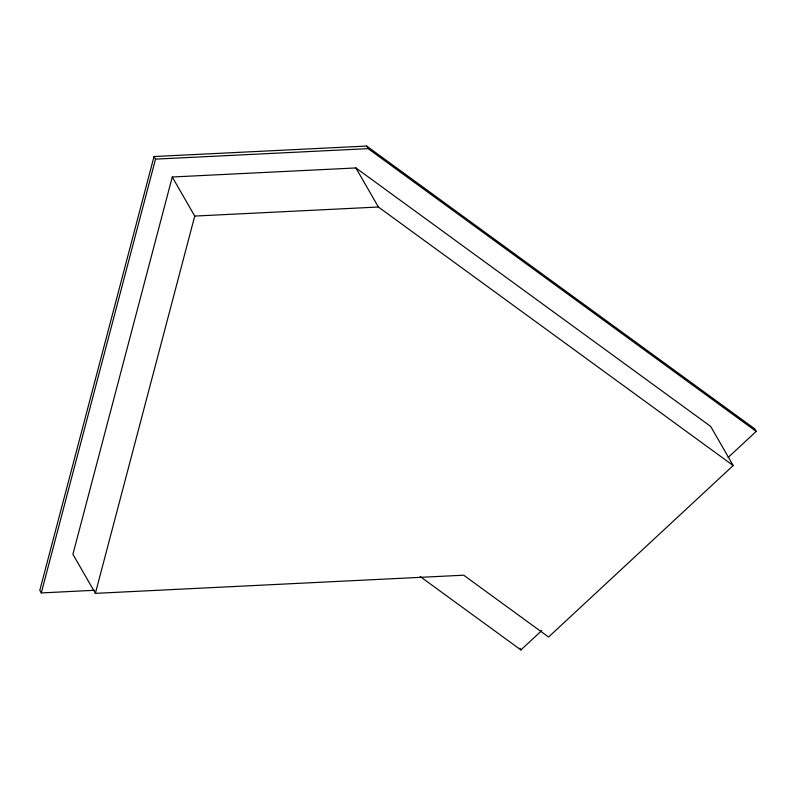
<?xml version="1.0" encoding="UTF-8"?>
<svg xmlns="http://www.w3.org/2000/svg" width="796" height="796" viewBox="0 0 796 796"><rect width="100%" height="100%" fill="white"/><g stroke="black" fill="none" stroke-linecap="round" stroke-linejoin="round"><path stroke-width="1.19" d="M728.042 457.561L756.2 431.402L754.707 428.815L366.648 146.056L154.036 156.533L39.8 590.324L41.292 592.92L94.634 590.284M41.292 592.92L155.528 159.13L154.036 156.533M172.264 177.001L72.914 554.285L95.381 593.358L463.71 575.2L548.563 637.029L733.196 465.541L710.719 426.467L355.911 167.946L172.264 177.001L194.741 216.074L95.381 593.358M420.189 576.563L520.902 649.944L541.797 630.541M155.528 159.13L368.13 148.643L756.2 431.402M194.741 216.074L378.389 207.02L733.196 465.541M366.648 146.056L368.13 148.643M355.911 167.946L378.389 207.02M519.907 648.223L520.902 649.944"/></g></svg>
